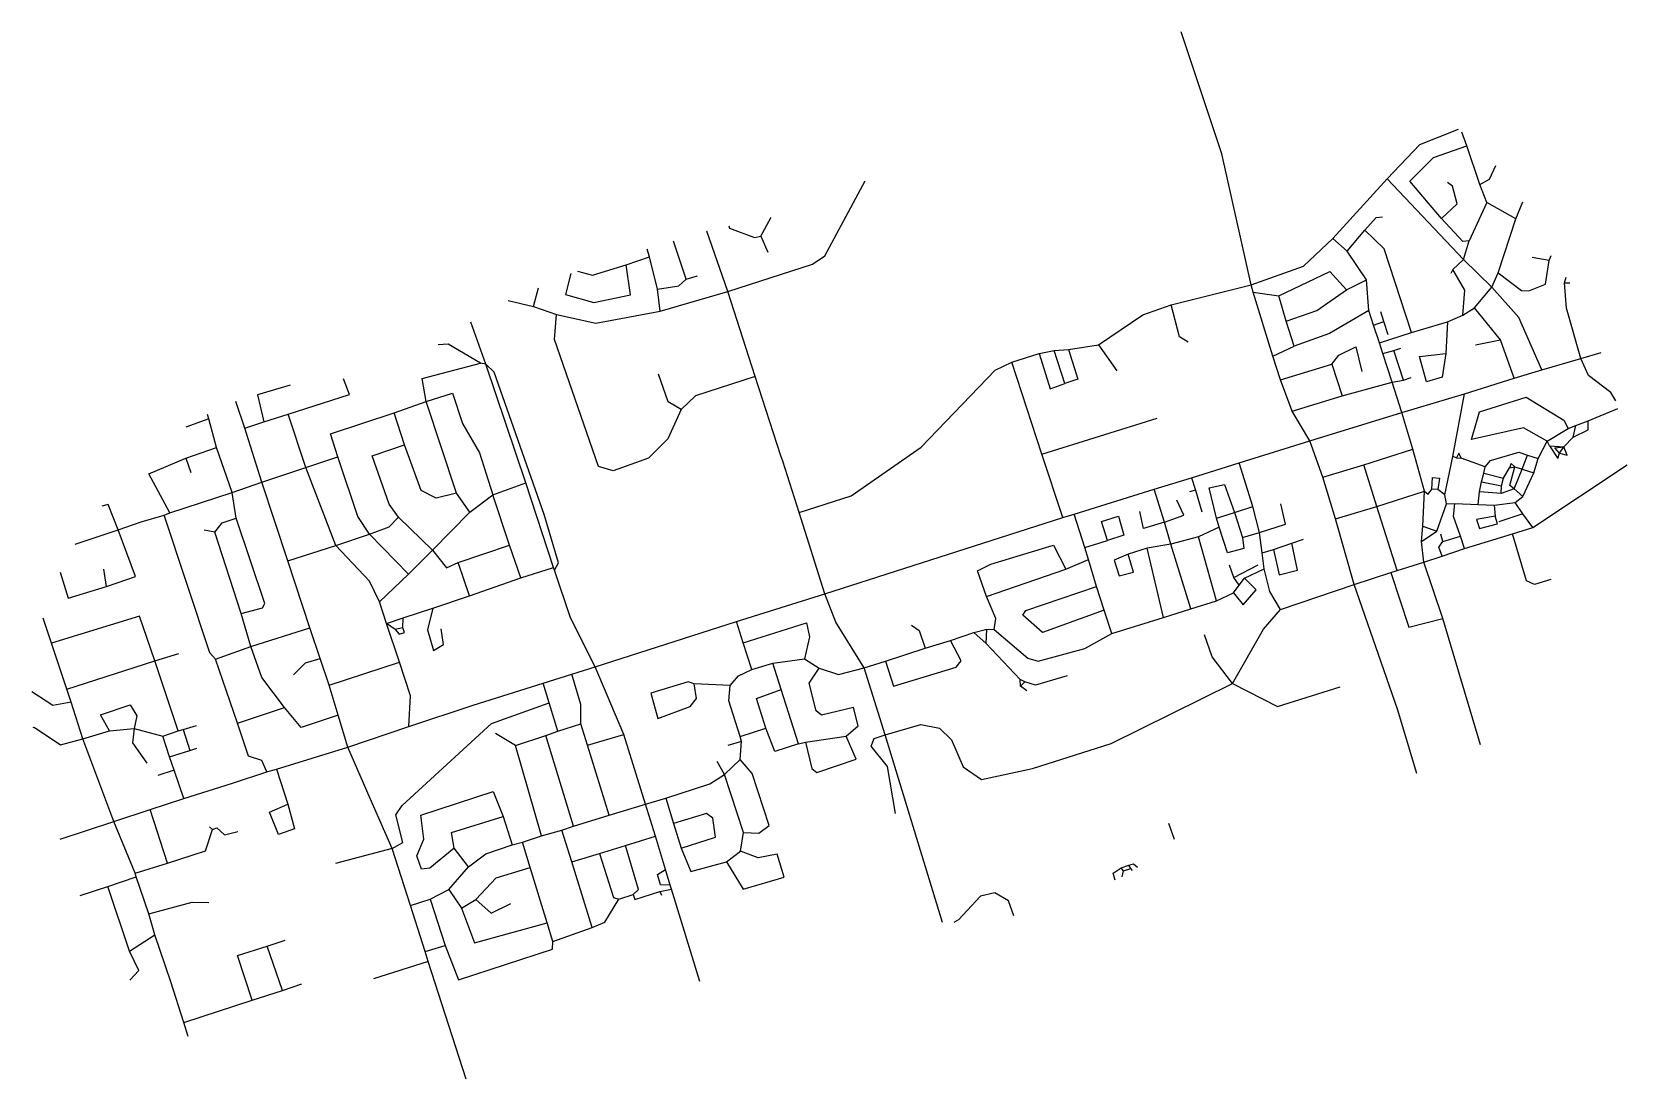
# Model space of a CAD drawing. Header units: metres. Extents: x 637466 to 642745, y 4848374 to 4851840.
import ezdxf

# ---------------------------------------------------------------- set-up
doc = ezdxf.new("R2010")
doc.units = ezdxf.units.M

msp = doc.modelspace()

# ---------------------------------------------------------------- linework, layer by layer
at = {"layer": 'ROADS'}
for points in [[(641403.6, 4851435.9), (641268.6, 4851839.8)], [(641950.9, 4851353.9), (642058.9, 4851466.9), (642187.1, 4851517.5)], [(642213.9, 4851463.1), (642197.7, 4851508)], [(642130.3, 4851222), (642026, 4851345.9), (642104.3, 4851423.8), (642213.9, 4851463.1)], [(642257.3, 4851334.7), (642213.9, 4851463.1)], [(641500.1, 4851002.8), (641403.6, 4851435.9)], [(642257.3, 4851334.7), (642288.9, 4851352.9), (642310.3, 4851397.4)], [(639768.7, 4850980.8), (640049.4, 4851071.5), (640090.1, 4851099.2), (640223, 4851346.7)], [(641770.8, 4851155.7), (641950.9, 4851353.9)], [(642203.7, 4851087.1), (641950.9, 4851353.9)], [(642130.3, 4851222), (642182.1, 4851270.8), (642166.8, 4851329.4), (642150, 4851341.7)], [(642280.9, 4851275.6), (642257.3, 4851334.7)], [(642280.9, 4851275.6), (642222.6, 4851148.8)], [(642376.2, 4851221.4), (642280.9, 4851275.6)], [(642376.2, 4851221.4), (642399.6, 4851277.2)], [(639771.5, 4851197.8), (639774.1, 4851190.5), (639857.1, 4851159), (639877.9, 4851164.4)], [(639877.9, 4851164.4), (639911.1, 4851225)], [(639911.1, 4851225), (639910.9, 4851225.1)], [(639911.1, 4851225), (639911.4, 4851225.4)], [(641818.1, 4851113.7), (641876.7, 4851183.8)], [(641876.7, 4851183.8), (641914.1, 4851225.4), (641935, 4851227.7)], [(642031.6, 4850844.9), (641941, 4851122.4), (641876.7, 4851183.8)], [(642222.6, 4851148.8), (642201.3, 4851146.2), (642130.3, 4851222)], [(642318.5, 4851042), (642376.2, 4851221.4)], [(639631, 4851021.7), (639588.6, 4851146.9)], [(639768.7, 4850980.8), (639699.7, 4851180.4)], [(639877.9, 4851164.4), (639901.3, 4851110.8)], [(641500.1, 4851002.8), (641673.8, 4851064.1), (641770.8, 4851155.7)], [(641818.1, 4851113.7), (641770.8, 4851155.7)], [(642203.7, 4851087.1), (642222.6, 4851148.8)], [(639432.2, 4851069.3), (639509.5, 4851095.7)], [(639509.5, 4851095.7), (639501.7, 4851120.7)], [(639536.4, 4850988.1), (639509.5, 4851095.7)], [(641882.2, 4851019.2), (641818.1, 4851113.7)], [(642167.5, 4851053.4), (642203.7, 4851087.1)], [(642297.5, 4850995.4), (642203.7, 4851087.1)], [(642318.5, 4851042), (642395.7, 4850984.4), (642419, 4850982.5), (642474.6, 4851004.7), (642486.4, 4851082.9)], [(642486.4, 4851082.9), (642430.6, 4851093.3)], [(642486.4, 4851082.9), (642493.4, 4851099.8)], [(639248.8, 4851040), (639231.6, 4850970.6), (639325.7, 4850944.3), (639447, 4850969.5), (639432.2, 4851069.3)], [(639271.2, 4851048.1), (639321, 4851035.2), (639432.2, 4851069.3)], [(639631, 4851021.7), (639667.9, 4851032.9)], [(641592.6, 4850965.9), (641761.3, 4851046.9), (641816.3, 4850986.5)], [(642167.5, 4851053.4), (642161.1, 4851039.9)], [(642201.6, 4850902.4), (642207.5, 4850985.3), (642167.5, 4851053.4)], [(642297.5, 4850995.4), (642318.5, 4851042)], [(642538, 4851009.7), (642543.1, 4851028.5)], [(639125.1, 4850930.7), (639142.1, 4850992.8)], [(639536.4, 4850988.1), (639606.6, 4850999.4), (639631, 4851021.7)], [(639544.8, 4850915.4), (639536.4, 4850988.1)], [(639544.8, 4850915.4), (639768.7, 4850980.8)], [(639859.7, 4850699.1), (639768.7, 4850980.8)], [(641235.9, 4850936.3), (641500.1, 4851002.8)], [(641507.1, 4850978.9), (641500.1, 4851002.8)], [(641572.6, 4850767.3), (641507.1, 4850978.9)], [(641507.1, 4850978.9), (641592.6, 4850965.9)], [(641616.1, 4850883), (641717.8, 4850918), (641816.3, 4850986.5)], [(641816.3, 4850986.5), (641882.2, 4851019.2)], [(641890, 4850917.8), (641882.2, 4851019.2)], [(642239.2, 4850926.7), (642297.5, 4850995.4)], [(642462.3, 4850721.3), (642387, 4850894.8), (642297.5, 4850995.4)], [(642591.8, 4850758.6), (642544.3, 4850925.4), (642538, 4851009.7)], [(642538, 4851009.7), (642555, 4851008.9)], [(639042.1, 4850950.5), (639125.1, 4850930.7)], [(639125.1, 4850930.7), (639201.6, 4850905)], [(640995.9, 4850804.8), (641141.8, 4850903.2), (641235.9, 4850936.3)], [(641292.2, 4850813.3), (641263.7, 4850831), (641235.9, 4850936.3)], [(641616.1, 4850883), (641592.6, 4850965.9)], [(641890, 4850917.8), (641759.9, 4850842), (641642.9, 4850800)], [(641905.6, 4850869.8), (641890, 4850917.8)], [(642201.6, 4850902.4), (642239.2, 4850926.7)], [(642325.5, 4850820.5), (642239.2, 4850926.7)], [(638967.4, 4850740.1), (638918.4, 4850879.6)], [(639614.6, 4850590.5), (639569.9, 4850493.7), (639505.7, 4850429.5), (639388.8, 4850387.4), (639340.2, 4850401.5), (639195.4, 4850821.9), (639201.6, 4850905)], [(639201.6, 4850905), (639331.7, 4850876.4), (639544.8, 4850915.4)], [(641642.9, 4850800), (641616.1, 4850883)], [(641905.6, 4850869.8), (641939.9, 4850881.3)], [(641925.6, 4850811.1), (641905.6, 4850869.8)], [(641939.9, 4850881.3), (641929.5, 4850913.1)], [(641954.3, 4850837.2), (641939.9, 4850881.3)], [(642031.6, 4850844.9), (642150.4, 4850880.2)], [(642150.4, 4850880.2), (642145.1, 4850775.6)], [(642150.4, 4850880.2), (642201.6, 4850902.4)], [(641925.6, 4850811.1), (642031.6, 4850844.9)], [(641936.4, 4850775.3), (641925.6, 4850811.1)], [(642243.3, 4850804.7), (642325.5, 4850820.5)], [(642370.9, 4850694.3), (642325.5, 4850820.5)], [(638949.9, 4850743.1), (638843, 4850806.6), (638810, 4850804.4)], [(640708.9, 4850746.4), (640799.4, 4850775.6)], [(640799.4, 4850775.6), (640848.9, 4850785.5)], [(640799.4, 4850775.6), (640835.1, 4850659.2), (640884, 4850676.1)], [(640848.9, 4850785.5), (640896.1, 4850788.5)], [(640884, 4850676.1), (640848.9, 4850785.5)], [(640896.1, 4850788.5), (640927.1, 4850690.5), (640884, 4850676.1)], [(640896.1, 4850788.5), (640995.9, 4850804.8)], [(640995.9, 4850804.8), (641056.4, 4850718.4)], [(641572.6, 4850767.3), (641642.9, 4850800)], [(641597.8, 4850688.7), (641572.6, 4850767.3)], [(641768, 4850740.2), (641791, 4850770.6), (641846.8, 4850798.1), (641866.7, 4850716.3)], [(641936.4, 4850775.3), (641972.4, 4850785.7)], [(641966.9, 4850681.2), (641936.4, 4850775.3)], [(641972.4, 4850785.7), (641996.1, 4850793.7)], [(642004.3, 4850687.9), (641972.4, 4850785.7)], [(642145.1, 4850775.6), (642133.2, 4850697.4), (642080.5, 4850681.7), (642057.3, 4850765.4), (642145.1, 4850775.6)], [(642462.3, 4850721.3), (642591.8, 4850758.6)], [(642591.8, 4850758.6), (642658.6, 4850778.5)], [(642707.7, 4850618.5), (642690.7, 4850646.8), (642617.2, 4850702.6), (642591.8, 4850758.6)], [(638770.6, 4850616.2), (638756.7, 4850693), (638949.9, 4850743.1)], [(638967.4, 4850740.1), (638949.9, 4850743.1)], [(639195.4, 4850058.3), (639207.8, 4850082.8), (639160.9, 4850242.7), (638995.6, 4850713.6), (638967.4, 4850740.1)], [(639099.9, 4850347.1), (638967.4, 4850740.1)], [(639614.6, 4850590.5), (639571.7, 4850615.7), (639538.9, 4850707.2)], [(640005.2, 4850249.6), (640177.2, 4850304.7), (640408.9, 4850465.9), (640653.8, 4850720.4), (640708.9, 4850746.4)], [(640808.3, 4850443), (640708.9, 4850746.4)], [(641597.8, 4850688.7), (641768, 4850740.2)], [(641768, 4850740.2), (641801.9, 4850635.7)], [(642370.9, 4850694.3), (642462.3, 4850721.3)], [(638319.9, 4850671.3), (638212.1, 4850639.1), (638233.3, 4850549.4)], [(638313.8, 4850574.9), (638516.5, 4850639.6), (638496.8, 4850692.1)], [(639859.7, 4850699.1), (639661.2, 4850635.5), (639614.6, 4850590.5)], [(639944.4, 4850437.1), (639859.7, 4850699.1)], [(641636, 4850584.9), (641597.8, 4850688.7)], [(641801.9, 4850635.7), (641966.9, 4850681.2)], [(641966.9, 4850681.2), (642004.3, 4850687.9)], [(641999.8, 4850580.6), (641966.9, 4850681.2)], [(642004.3, 4850687.9), (642030.5, 4850696.3)], [(642206.8, 4850642.6), (642370.9, 4850694.3)], [(638170.5, 4850528.3), (638140.4, 4850616.3)], [(638665, 4850579.3), (638770.6, 4850616.2)], [(638770.6, 4850616.2), (638857, 4850643.8), (638890.5, 4850543.4), (638946.6, 4850446.4), (638990.9, 4850308.2)], [(638870.3, 4850313), (638770.6, 4850616.2)], [(641636, 4850584.9), (641801.9, 4850635.7)], [(641999.8, 4850580.6), (642206.8, 4850642.6)], [(642168, 4850435.2), (642206.8, 4850642.6)], [(642480.7, 4850485), (642401.4, 4850530.1), (642229.7, 4850491), (642255.8, 4850582.5), (642410.9, 4850631.3), (642535.6, 4850554.9), (642549.4, 4850527.5)], [(638051.1, 4850559.1), (637975.5, 4850532.3)], [(638051.1, 4850559.1), (638046.3, 4850573.3)], [(638076.7, 4850464.6), (638051.1, 4850559.1)], [(638170.5, 4850528.3), (638233.3, 4850549.4)], [(638233.3, 4850549.4), (638313.8, 4850574.9)], [(638371.9, 4850397.9), (638313.8, 4850574.9)], [(638477.7, 4850433.9), (638453.4, 4850509.4), (638665, 4850579.3)], [(638698.8, 4850473.9), (638665, 4850579.3)], [(640808.3, 4850443), (641189.7, 4850561.5)], [(641695.3, 4850486.3), (641636, 4850584.9)], [(641695.3, 4850486.3), (641999.8, 4850580.6)], [(642035.8, 4850459), (641999.8, 4850580.6)], [(642565.8, 4850498.7), (642616.4, 4850523.2), (642615.6, 4850553.1)], [(642574.6, 4850536.9), (642615.6, 4850553.1)], [(642615.6, 4850553.1), (642714.4, 4850593.1)], [(638226.8, 4850350.3), (638170.5, 4850528.3)], [(642480.7, 4850485), (642549.4, 4850527.5)], [(642535.8, 4850467.2), (642565.8, 4850498.7)], [(642549.4, 4850527.5), (642574.6, 4850536.9)], [(642565.8, 4850498.7), (642574.6, 4850536.9)], [(637974.9, 4850428.7), (638076.7, 4850464.6)], [(638128.1, 4850315.5), (638076.7, 4850464.6)], [(638678.4, 4850233.5), (638648.4, 4850276.9), (638591.7, 4850436.9), (638698.8, 4850473.9)], [(638870.3, 4850313), (638803.7, 4850296.8), (638754, 4850321.9), (638698.8, 4850473.9)], [(640877.9, 4850232.4), (640808.3, 4850443)], [(641460.7, 4850413.6), (641695.3, 4850486.3)], [(641737.6, 4850366), (641695.3, 4850486.3)], [(641873.6, 4850407.6), (642035.8, 4850459)], [(642074.7, 4850320.1), (642035.8, 4850459)], [(642195.4, 4850429.2), (642188.1, 4850445.4), (642180.6, 4850430.8)], [(642274.7, 4850400.7), (642292.4, 4850421.6), (642386.9, 4850448.9), (642415.3, 4850439.7)], [(642450.2, 4850428), (642480.7, 4850485)], [(642487.4, 4850470.4), (642480.7, 4850485)], [(642487.4, 4850470.4), (642515.7, 4850428), (642521.1, 4850445.3)], [(642487.4, 4850470.4), (642535.8, 4850467.2)], [(642521.1, 4850445.3), (642506.1, 4850463.3), (642535.8, 4850467.2)], [(642521.1, 4850445.3), (642546.4, 4850439.6), (642535.8, 4850467.2)], [(642521.1, 4850445.3), (642535.8, 4850467.2)], [(637921.8, 4850248.8), (637852.7, 4850377.5), (637974.9, 4850428.7)], [(637974.9, 4850428.7), (637991.4, 4850382)], [(638226.8, 4850350.3), (638371.9, 4850397.9)], [(638371.9, 4850397.9), (638477.7, 4850433.9)], [(638471.9, 4850140.7), (638371.9, 4850397.9)], [(638582.5, 4850177.7), (638544, 4850236.1), (638477.7, 4850433.9)], [(639950.3, 4850418.9), (639944.4, 4850437.1)], [(640005.2, 4850249.6), (639950.3, 4850418.9)], [(641302.7, 4850364.2), (641460.7, 4850413.6)], [(641506.1, 4850269.2), (641460.7, 4850413.6)], [(641737.6, 4850366), (641873.6, 4850407.6)], [(641916.8, 4850269.6), (641873.6, 4850407.6)], [(642141.1, 4850307.7), (642168, 4850435.2)], [(642180.6, 4850430.8), (642168, 4850435.2)], [(642180.6, 4850430.8), (642195.4, 4850429.2)], [(642274.7, 4850400.7), (642195.4, 4850429.2)], [(642270.6, 4850379.9), (642274.7, 4850400.7)], [(642336, 4850363.1), (642355.7, 4850397.5)], [(642373.4, 4850400.1), (642361.2, 4850411.6), (642355.7, 4850397.5)], [(642355.7, 4850397.5), (642373.4, 4850400.1)], [(642371.2, 4850328.1), (642356.5, 4850339.1), (642373.4, 4850400.1)], [(642371.2, 4850328.1), (642398, 4850392.5)], [(642373.4, 4850400.1), (642398, 4850392.5)], [(642398, 4850392.5), (642415.3, 4850439.7)], [(642398, 4850392.5), (642436.1, 4850380.5)], [(642415.3, 4850439.7), (642450.2, 4850428)], [(642432.6, 4850200.1), (642744.7, 4850407.4)], [(642436.1, 4850380.5), (642450.2, 4850428)], [(638128.1, 4850315.5), (638226.8, 4850350.3)], [(638312.7, 4850089.8), (638226.8, 4850350.3)], [(638990.9, 4850308.2), (639099.9, 4850347.1)], [(639192.2, 4850067.8), (639099.9, 4850347.1)], [(641179.1, 4850326.9), (641302.7, 4850364.2)], [(641302.7, 4850364.2), (641315.9, 4850323.5)], [(641385.8, 4850230.4), (641361.5, 4850331.4), (641411.9, 4850342.6), (641445.5, 4850249.1)], [(641779.3, 4850228), (641737.6, 4850366)], [(642098.6, 4850326.6), (642100.3, 4850365.1), (642123.9, 4850363.5), (642118.4, 4850325.6)], [(642256.5, 4850317.4), (642262.9, 4850350.4)], [(642262.9, 4850350.4), (642270.6, 4850379.9)], [(642262.9, 4850350.4), (642328.6, 4850337.7)], [(642270.6, 4850379.9), (642336, 4850363.1)], [(642327.5, 4850312.8), (642328.6, 4850337.7)], [(642328.6, 4850337.7), (642336, 4850363.1)], [(642399.6, 4850302.1), (642436.1, 4850380.5)], [(637921.8, 4850248.8), (638128.1, 4850315.5)], [(638141.9, 4850230.8), (638128.1, 4850315.5)], [(638915.3, 4850250.8), (638870.3, 4850313)], [(638915.3, 4850250.8), (638990.9, 4850308.2)], [(639046.2, 4850141.2), (638990.9, 4850308.2)], [(640915.2, 4850244.2), (641179.1, 4850326.9)], [(641213.3, 4850217.9), (641179.1, 4850326.9)], [(641213.3, 4850217.9), (641277.7, 4850240.7), (641254.1, 4850289.7)], [(641315.9, 4850323.5), (641296.3, 4850317.6)], [(641315.9, 4850323.5), (641337.4, 4850251.8)], [(641916.8, 4850269.6), (642074.7, 4850320.1)], [(642069.2, 4850204.6), (642074.7, 4850320.1)], [(642074.7, 4850320.1), (642086.8, 4850310), (642098.6, 4850326.6)], [(642118.4, 4850325.6), (642098.6, 4850326.6)], [(642141.1, 4850307.7), (642118.4, 4850325.6)], [(642147.6, 4850278.6), (642141.1, 4850307.7)], [(642251.4, 4850275.9), (642256.5, 4850317.4)], [(642327.5, 4850312.8), (642256.5, 4850317.4)], [(642371.2, 4850328.1), (642327.5, 4850312.8)], [(642399.6, 4850302.1), (642371.2, 4850328.1)], [(642374.6, 4850282.9), (642399.6, 4850302.1)], [(637751.6, 4850191.7), (637717.7, 4850276.1), (637697.4, 4850270.4)], [(637827.5, 4850218.7), (637903.4, 4850240.4)], [(637903.4, 4850240.4), (637921.8, 4850248.8)], [(638072.7, 4849764.5), (638054, 4849785.1), (637903.4, 4850240.4)], [(638071.4, 4850184.5), (638095.8, 4850214.9), (638141.9, 4850230.8)], [(638157.8, 4849915), (638229.1, 4849934.3), (638236.4, 4849948.4), (638141.9, 4850230.8)], [(638582.5, 4850177.7), (638647.6, 4850201.9), (638678.4, 4850233.5)], [(638791.7, 4850124.5), (638678.4, 4850233.5)], [(638791.7, 4850124.5), (638915.3, 4850250.8)], [(640089.3, 4849980.1), (640005.2, 4850249.6)], [(640089.3, 4849980.1), (640877.9, 4850232.4)], [(640877.9, 4850232.4), (640915.2, 4850244.2)], [(640950.6, 4850133.6), (640915.2, 4850244.2)], [(641025, 4850157.2), (641005.6, 4850219.3), (641061.2, 4850237.4), (641078.9, 4850174.2), (641025, 4850157.2)], [(641213.3, 4850217.9), (641144.3, 4850196.1), (641131.8, 4850253.1)], [(641385.8, 4850230.4), (641445.5, 4850249.1)], [(641394.8, 4850200.8), (641385.8, 4850230.4)], [(641445.5, 4850249.1), (641506.1, 4850269.2)], [(641445.5, 4850249.1), (641472.3, 4850166.6)], [(641528.2, 4850183.4), (641506.1, 4850269.2)], [(641528.2, 4850183.4), (641613.9, 4850210.6), (641599, 4850277.7)], [(641779.3, 4850228), (641916.8, 4850269.6)], [(641984.3, 4850057.3), (641916.8, 4850269.6)], [(642115.5, 4850187.5), (642147.6, 4850278.6)], [(642147.6, 4850278.6), (642174.2, 4850278.9)], [(642193.7, 4850171.3), (642170.4, 4850236.4), (642174.2, 4850278.9)], [(642174.2, 4850278.9), (642251.4, 4850275.9)], [(642308.6, 4850237.5), (642246.8, 4850226.2), (642256.1, 4850196), (642315.6, 4850211.8), (642308.6, 4850237.5)], [(642251.4, 4850275.9), (642305, 4850274.1)], [(642305, 4850274.1), (642374.6, 4850282.9)], [(642305, 4850274.1), (642308.6, 4850237.5)], [(642400.2, 4850245.3), (642319.8, 4850218.2)], [(642400.2, 4850245.3), (642374.6, 4850282.9)], [(642432.6, 4850200.1), (642400.2, 4850245.3)], [(637608.3, 4850144.9), (637751.6, 4850191.7)], [(637712.2, 4850004.9), (637808.5, 4850037.7), (637751.6, 4850191.7)], [(637751.6, 4850191.7), (637827.5, 4850218.7)], [(638071.4, 4850184.5), (638035.3, 4850190.8)], [(638157.8, 4849915), (638071.4, 4850184.5)], [(638471.9, 4850140.7), (638582.5, 4850177.7)], [(638711.4, 4850045.1), (638582.5, 4850177.7)], [(641234.8, 4850144.6), (641213.3, 4850217.9)], [(641394.8, 4850200.8), (641326.1, 4850169.4)], [(641472.3, 4850166.6), (641476.2, 4850130.8), (641422.6, 4850115.5), (641394.8, 4850200.8)], [(641472.3, 4850166.6), (641528.2, 4850183.4)], [(641536.8, 4850115.9), (641528.2, 4850183.4)], [(641841.4, 4850011.1), (641779.3, 4850228)], [(642064.6, 4850153.6), (642069.2, 4850204.6)], [(642064.6, 4850153.6), (642115.5, 4850187.5)], [(642069.2, 4850204.6), (642115.5, 4850187.5)], [(642134.8, 4850153.7), (642128.6, 4850177.6)], [(642206.7, 4850130.2), (642365.8, 4850179.3)], [(642365.8, 4850179.3), (642432.6, 4850200.1)], [(642492.2, 4850027.7), (642438.6, 4850011.7), (642412.1, 4850023.2), (642365.8, 4850179.3)], [(638312.7, 4850089.8), (638471.9, 4850140.7)], [(638616, 4849954.3), (638583.3, 4850021.7), (638471.9, 4850140.7)], [(638876.7, 4850083.9), (639046.2, 4850141.2)], [(639083.9, 4850032.8), (639046.2, 4850141.2)], [(640624.3, 4849971.9), (640594.9, 4850056.3), (640639.4, 4850078.4), (640846.4, 4850141.6), (640887.1, 4850062.1)], [(640950.6, 4850133.6), (641025, 4850157.2)], [(640962.1, 4850094.4), (640950.6, 4850133.6)], [(641156.1, 4850131), (641093.2, 4850111)], [(641234.8, 4850144.6), (641156.1, 4850131)], [(641210.2, 4849901.9), (641156.1, 4850131)], [(641326.1, 4850169.4), (641234.8, 4850144.6)], [(641300.6, 4849931.1), (641234.8, 4850144.6)], [(641385.9, 4849957.3), (641326.1, 4850169.4)], [(641536.8, 4850115.9), (641574.2, 4850127)], [(641574.2, 4850127), (641593.4, 4850043.4), (641653.5, 4850058.5), (641635.7, 4850147.8)], [(641574.2, 4850127), (641635.7, 4850147.8)], [(641635.7, 4850147.8), (641674.1, 4850160.9)], [(642072.1, 4850085.6), (642064.6, 4850153.6)], [(642132.5, 4850105.1), (642122.1, 4850135), (642134.8, 4850153.7)], [(642132.5, 4850105.1), (642206.7, 4850130.2)], [(642134.8, 4850153.7), (642193.7, 4850171.3)], [(642206.7, 4850130.2), (642193.7, 4850171.3)], [(638385.2, 4849868.1), (638312.7, 4850089.8)], [(638711.4, 4850045.1), (638791.7, 4850124.5)], [(638791.7, 4850124.5), (638837.2, 4850066.4), (638876.7, 4850083.9)], [(638913.4, 4849974.2), (638876.7, 4850083.9)], [(640887.1, 4850062.1), (640962.1, 4850094.4)], [(640989.2, 4850004.7), (640962.1, 4850094.4)], [(641093.2, 4850111), (641047, 4850091.4), (641064.1, 4850040), (641111.2, 4850051.8), (641093.2, 4850111)], [(641443.7, 4850033.9), (641429, 4850075.5)], [(641443.7, 4850033.9), (641524, 4850076.7)], [(641543.3, 4850063), (641536.8, 4850115.9)], [(641984.3, 4850057.3), (642072.1, 4850085.6)], [(642072.1, 4850085.6), (642132.5, 4850105.1)], [(642134.5, 4849898.6), (642072.1, 4850085.6)], [(637558.9, 4850052), (637585.5, 4849965.6), (637712.2, 4850004.9)], [(637712.2, 4850004.9), (637703.5, 4850061.8)], [(638616, 4849954.3), (638711.4, 4850045.1)], [(638913.4, 4849974.2), (639083.9, 4850032.8)], [(639083.9, 4850032.8), (639192.2, 4850067.8)], [(639195.4, 4850058.3), (639192.2, 4850067.8)], [(639248.1, 4849901.2), (639195.4, 4850058.3)], [(640624.3, 4849971.9), (640887.1, 4850062.1)], [(641442, 4849983.1), (641474.7, 4849943.5), (641517.6, 4849993.1), (641478.1, 4850031.7)], [(641460.9, 4850008.9), (641443.7, 4850033.9)], [(641460.9, 4850008.9), (641478.1, 4850031.7)], [(641478.1, 4850031.7), (641543.3, 4850063)], [(641597.9, 4849928.6), (641562.3, 4849988), (641543.3, 4850063)], [(641841.4, 4850011.1), (641962.5, 4850050.4)], [(641962.5, 4850050.4), (641984.3, 4850057.3)], [(641962.5, 4850050.4), (642022.1, 4849869.6), (642134.5, 4849898.6)], [(638792.7, 4849933.3), (638913.4, 4849974.2)], [(639797.9, 4849889.1), (640089.3, 4849980.1)], [(640219.8, 4849735.3), (640126.4, 4849887), (640089.3, 4849980.1)], [(640650.4, 4849862.3), (640656.1, 4849899), (640624.3, 4849971.9)], [(641014, 4849925.9), (640810, 4849852.4), (640744.5, 4849909.8), (640755.1, 4849925.1), (640989.2, 4850004.7)], [(641014, 4849925.9), (640989.2, 4850004.7)], [(641385.9, 4849957.3), (641442, 4849983.1)], [(641442, 4849983.1), (641460.9, 4850008.9)], [(641597.9, 4849928.6), (641841.4, 4850011.1)], [(642048.8, 4849385.7), (641985.4, 4849598.6), (641841.4, 4850011.1)], [(638190.6, 4849805.6), (638157.8, 4849915)], [(638639, 4849881.7), (638616, 4849954.3)], [(638694.8, 4849900.5), (638792.7, 4849933.3)], [(638792.7, 4849933.3), (638774.9, 4849861.4), (638795.2, 4849792.8), (638827.9, 4849812.3), (638819.7, 4849864.2)], [(641039.8, 4849848.6), (641014, 4849925.9)], [(641210.2, 4849901.9), (641300.6, 4849931.1)], [(641300.6, 4849931.1), (641385.9, 4849957.3)], [(641438.5, 4849684), (641541, 4849863.4), (641597.9, 4849928.6)], [(637530.4, 4849816.6), (637503.1, 4849900.2)], [(637872.9, 4849758.2), (637821.6, 4849905.9), (637530.4, 4849816.6)], [(638190.6, 4849805.6), (638385.2, 4849868.1)], [(638419.6, 4849766.7), (638385.2, 4849868.1)], [(638639, 4849881.7), (638694.8, 4849900.5)], [(638682.2, 4849754.5), (638639, 4849881.7)], [(638667.8, 4849862.4), (638639, 4849881.7)], [(638667.8, 4849862.4), (638681.1, 4849847.2), (638698.7, 4849852.6), (638693.4, 4849868)], [(638693.4, 4849868), (638667.8, 4849862.4)], [(638693.4, 4849868), (638694.8, 4849900.5)], [(639330.1, 4849738.5), (639248.1, 4849901.2)], [(639330.1, 4849738.5), (639797.9, 4849889.1)], [(639819.6, 4849817.6), (639797.9, 4849889.1)], [(639819.6, 4849817.6), (640029.5, 4849884.8), (640039.1, 4849838.1), (640022, 4849765.5)], [(640377, 4849876.1), (640401.7, 4849858.4), (640421.8, 4849800.3)], [(640583.2, 4849852.1), (640625.6, 4849862.8)], [(640624, 4849815.4), (640625.6, 4849862.8)], [(640625.6, 4849862.8), (640650.4, 4849862.3)], [(640650.4, 4849862.3), (640761.4, 4849767.4), (640795.4, 4849757.3), (640950.1, 4849799.5), (641039.8, 4849848.6)], [(641039.8, 4849848.6), (641210.2, 4849901.9)], [(642259.1, 4849480.6), (642134.5, 4849898.6)], [(637581, 4849664.5), (637530.4, 4849816.6)], [(639848.4, 4849729.4), (639819.6, 4849817.6)], [(640290.9, 4849757.5), (640317, 4849675.1), (640524.7, 4849737.5), (640541.1, 4849758.8), (640506.1, 4849826.2)], [(640421.8, 4849800.3), (640506.1, 4849826.2)], [(640506.1, 4849826.2), (640583.2, 4849852.1)], [(640624, 4849815.4), (640583.2, 4849852.1)], [(640736.4, 4849696.6), (640624, 4849815.4)], [(641438.5, 4849684), (641371.8, 4849771.6), (641346, 4849844.6)], [(637581, 4849664.5), (637872.9, 4849758.2)], [(637872.9, 4849758.2), (637952.3, 4849782.3)], [(637950, 4849526.6), (637872.9, 4849758.2)], [(638072.7, 4849764.5), (638190.6, 4849805.6)], [(638145.8, 4849552.8), (638072.7, 4849764.5)], [(638302.1, 4849604.6), (638226.2, 4849703.2), (638190.6, 4849805.6)], [(638331.6, 4849712.6), (638371.6, 4849751.4), (638419.6, 4849766.7)], [(638449.3, 4849678.3), (638419.6, 4849766.7)], [(639917.2, 4849750.3), (640022, 4849765.5)], [(640022, 4849765.5), (640071.5, 4849734.2)], [(640219.8, 4849735.3), (640290.9, 4849757.5)], [(640290.9, 4849757.5), (640421.8, 4849800.3)], [(638449.3, 4849678.3), (638682.2, 4849754.5)], [(638713, 4849541.1), (638718.3, 4849642.2), (638682.2, 4849754.5)], [(639157.2, 4849684.1), (639252.9, 4849714.9)], [(639252.9, 4849714.9), (639330.1, 4849738.5)], [(639282, 4849550.6), (639282.3, 4849613.9), (639252.9, 4849714.9)], [(639424.2, 4849515.3), (639330.1, 4849738.5)], [(639776.9, 4849676.8), (639804.1, 4849709.3), (639848.4, 4849729.4)], [(639848.4, 4849729.4), (639917.2, 4849750.3)], [(639945.3, 4849663.5), (639917.2, 4849750.3)], [(640159.9, 4849509.4), (640200.4, 4849543.3), (640184.7, 4849603.9), (640078.5, 4849578.4), (640061.6, 4849593.4), (640038.4, 4849684.7), (640071.5, 4849734.2)], [(640071.5, 4849734.2), (640135, 4849712.9), (640219.8, 4849735.3)], [(640289.4, 4849513.3), (640219.8, 4849735.3)], [(640891.5, 4849709.4), (640786.7, 4849678.4), (640751.7, 4849689.4)], [(637595.4, 4849622), (637534.9, 4849611.1), (637465.6, 4849655.8)], [(637595.4, 4849622), (637581, 4849664.5)], [(638478.8, 4849578.8), (638449.3, 4849678.3)], [(638925.7, 4849612), (639157.2, 4849684.1)], [(639177.4, 4849619.8), (639157.2, 4849684.1)], [(639657.5, 4849682.7), (639637.3, 4849688.8), (639513.6, 4849652.1), (639536.7, 4849568.2), (639643.8, 4849607.2), (639665.3, 4849634.4), (639657.5, 4849682.7)], [(639776.9, 4849676.8), (639657.5, 4849682.7)], [(639809.4, 4849508.1), (639771.6, 4849626.7), (639776.9, 4849676.8)], [(639894, 4849535.8), (639863.2, 4849634.4), (639945.3, 4849663.5)], [(640002.4, 4849484.3), (639945.3, 4849663.5)], [(640289.4, 4849513.3), (640407.2, 4849548.4), (640469.2, 4849536), (640508.9, 4849497.1), (640548, 4849407.8), (640608.6, 4849365.8), (640777.4, 4849401.8), (641037.6, 4849485.1), (641438.5, 4849684)], [(640737.7, 4849674.9), (640736.4, 4849696.6)], [(640751.7, 4849689.4), (640736.4, 4849696.6)], [(640737.7, 4849674.9), (640751.7, 4849689.4)], [(640757.9, 4849659.7), (640737.7, 4849674.9)], [(641438.5, 4849684), (641587.8, 4849607), (641795.1, 4849672.8)], [(637634.2, 4849500.2), (637595.4, 4849622)], [(637722.5, 4849527), (637692.1, 4849580.4), (637790.9, 4849612.6), (637812.8, 4849576.7), (637804.3, 4849535.1)], [(638145.8, 4849552.8), (638302.1, 4849604.6)], [(638478.8, 4849578.8), (638356.5, 4849537.6), (638302.1, 4849604.6)], [(638658, 4849137), (638692.7, 4849157.5), (638670.3, 4849248.5), (638690.5, 4849279.6), (638986.6, 4849550.9), (639177.4, 4849619.8)], [(638713, 4849541.1), (638925.7, 4849612)], [(639206.4, 4849526), (639177.4, 4849619.8)], [(637966.1, 4849531.1), (638010.3, 4849544.7)], [(638242.6, 4849390.8), (638226.1, 4849429.2), (638182, 4849443), (638145.8, 4849552.8)], [(638511.6, 4849472.4), (638478.8, 4849578.8)], [(639206.4, 4849526), (639282, 4849550.6)], [(639304.4, 4849479.3), (639282, 4849550.6)], [(637469.4, 4849538.3), (637473.2, 4849539.1), (637560.5, 4849480.7), (637634.2, 4849500.2)], [(637634.2, 4849500.2), (637722.5, 4849527)], [(637736.4, 4849227.3), (637634.2, 4849500.2)], [(637722.5, 4849527), (637804.3, 4849535.1)], [(637804.3, 4849535.1), (637798, 4849487), (637846.1, 4849419.4)], [(637804.3, 4849535.1), (637898.9, 4849509.7)], [(637898.9, 4849509.7), (637950, 4849526.6)], [(637921.3, 4849440.4), (637898.9, 4849509.7)], [(637950, 4849526.6), (637966.1, 4849531.1)], [(637966.1, 4849531.1), (637988.2, 4849462.3)], [(638511.6, 4849472.4), (638713, 4849541.1)], [(639065.7, 4849478), (638999.8, 4849518.2)], [(639065.7, 4849478), (639166.8, 4849511.2)], [(639166.8, 4849511.2), (639206.4, 4849526)], [(639257.8, 4849211.2), (639166.8, 4849511.2)], [(639304.4, 4849479.3), (639424.2, 4849515.3)], [(639495.9, 4849283.7), (639424.2, 4849515.3)], [(639813.6, 4849491.8), (639769.2, 4849478.1)], [(639809.4, 4849508.1), (639894, 4849535.8)], [(639813.6, 4849491.8), (639809.4, 4849508.1)], [(639810, 4849432.3), (639813.6, 4849491.8)], [(640002.4, 4849484.3), (639924.3, 4849458.9), (639894, 4849535.8)], [(640025.8, 4849488.9), (640046.9, 4849402.4), (640062.9, 4849389.4), (640193.5, 4849432.6), (640159.9, 4849509.4)], [(640025.8, 4849488.9), (640159.9, 4849509.4)], [(640323.1, 4849253.6), (640297.2, 4849409.1), (640243.2, 4849476), (640252.6, 4849501.8), (640289.4, 4849513.3)], [(640478.9, 4848892.4), (640289.4, 4849513.3)], [(637921.3, 4849440.4), (637988.2, 4849462.3)], [(637936.8, 4849396.8), (637921.3, 4849440.4)], [(637988.2, 4849462.3), (638011.3, 4849469.9)], [(638275.5, 4849400.1), (638511.6, 4849472.4)], [(638585.6, 4849303.2), (638511.6, 4849472.4)], [(639152, 4849179.6), (639065.7, 4849478)], [(639375.6, 4849247.4), (639304.4, 4849479.3)], [(640002.4, 4849484.3), (640025.8, 4849488.9)], [(637936.8, 4849396.8), (637882.9, 4849378.8)], [(637968.8, 4849303.5), (637936.8, 4849396.8)], [(638129.8, 4849354.1), (638242.6, 4849390.8)], [(638242.6, 4849390.8), (638275.5, 4849400.1)], [(638275.5, 4849400.1), (638312.5, 4849283.8)], [(639757.9, 4849382.2), (639733.2, 4849425.6)], [(639757.9, 4849382.2), (639810, 4849432.3)], [(639821.1, 4849190.3), (639870.8, 4849188.8), (639906, 4849213.7), (639849.3, 4849385.2), (639810, 4849432.3)], [(637968.8, 4849303.5), (638129.8, 4849354.1)], [(639563, 4849304.3), (639708.8, 4849351.2), (639757.9, 4849382.2)], [(639821.1, 4849190.3), (639757.9, 4849382.2)], [(637857, 4849266.5), (637968.8, 4849303.5)], [(638312.5, 4849283.8), (638335, 4849202.9), (638281.3, 4849183.9), (638252.3, 4849258.3), (638312.5, 4849283.8)], [(638658, 4849137), (638585.6, 4849303.2)], [(638863.2, 4849138.4), (638782.8, 4849072.5), (638754.7, 4849069.2), (638739.1, 4849113.2), (638762.7, 4849168.1), (638753.3, 4849247.6), (638991.8, 4849326.1), (639025.4, 4849243.1)], [(639375.6, 4849247.4), (639495.9, 4849283.7)], [(639495.9, 4849283.7), (639563, 4849304.3)], [(639529.1, 4849177.8), (639495.9, 4849283.7)], [(639563, 4849304.3), (639589.2, 4849220.1)], [(637558.7, 4849168.1), (637736.4, 4849227.3)], [(637736.4, 4849227.3), (637857, 4849266.5)], [(637807.2, 4849056.2), (637736.4, 4849227.3)], [(637913.9, 4849089.1), (637857, 4849266.5)], [(638863.2, 4849138.4), (638853.7, 4849190.1), (639025.4, 4849243.1)], [(639025.4, 4849243.1), (639054.9, 4849149.3)], [(639257.8, 4849211.2), (639375.6, 4849247.4)], [(639614, 4849139.1), (639728.3, 4849175.2), (639719, 4849237.6), (639698.5, 4849253.6), (639589.2, 4849220.1)], [(637913.9, 4849089.1), (638040.2, 4849129.8), (638063.1, 4849200.2)], [(638063.1, 4849200.2), (638052.9, 4849209)], [(638063.1, 4849200.2), (638077.2, 4849206.2), (638103.5, 4849183.2), (638146.8, 4849194)], [(639088.9, 4849159), (639152, 4849179.6)], [(639152, 4849179.6), (639219.9, 4849197.9)], [(639219.9, 4849197.9), (639257.8, 4849211.2)], [(639252.9, 4849092.9), (639219.9, 4849197.9)], [(639430.1, 4849147.4), (639529.1, 4849177.8)], [(639562.2, 4849067.5), (639529.1, 4849177.8)], [(639589.2, 4849220.1), (639614, 4849139.1)], [(639810.6, 4849129.1), (639821.1, 4849190.3)], [(641247.1, 4849166.9), (641227.9, 4849220.6)], [(638658, 4849137), (638469.8, 4849088.4)], [(638718.2, 4848948.9), (638658, 4849137)], [(638911, 4849076.5), (638863.2, 4849138.4)], [(638911, 4849076.5), (638967.6, 4849119.4), (639054.9, 4849149.3)], [(639054.9, 4849149.3), (639088.9, 4849159)], [(639114.4, 4849074.9), (639088.9, 4849159)], [(639344.4, 4849121), (639430.1, 4849147.4)], [(639455.2, 4848984.9), (639473.3, 4849002.2), (639430.1, 4849147.4)], [(639614, 4849139.1), (639645.9, 4849061.5), (639764.2, 4849093.9)], [(639764.2, 4849093.9), (639819.3, 4849002.8), (639955.4, 4849042.6), (639932.1, 4849119.2), (639869.1, 4849106.1), (639810.6, 4849129.1)], [(639764.2, 4849093.9), (639810.6, 4849129.1)], [(637807.2, 4849056.2), (637913.9, 4849089.1)], [(638845.8, 4849001.5), (638911, 4849076.5)], [(638934.6, 4848969.1), (639002.1, 4849040.3), (639114.4, 4849074.9)], [(639170.7, 4848891), (639114.4, 4849074.9)], [(639252.9, 4849092.9), (639344.4, 4849121)], [(639319.4, 4848875.8), (639252.9, 4849092.9)], [(639344.4, 4849121), (639390.4, 4848975.2), (639408.2, 4848970)], [(641050.9, 4849032.7), (641044.3, 4849055.5), (641070.5, 4849074)], [(641070.5, 4849074), (641095.8, 4849081.9)], [(641077.6, 4849063.7), (641070.5, 4849074)], [(641077.6, 4849063.7), (641102.2, 4849071.7)], [(641095.8, 4849081.9), (641111.6, 4849086.8), (641124.3, 4849075.3)], [(641102.2, 4849071.7), (641095.8, 4849081.9)], [(641107.4, 4849064.9), (641102.2, 4849071.7)], [(637717.4, 4849012.3), (637811.1, 4849043.9)], [(637811.1, 4849043.9), (637807.2, 4849056.2)], [(637852.5, 4848921.7), (637811.1, 4849043.9)], [(639578, 4849016), (639546.1, 4849017.2), (639536.4, 4849051.3), (639562.2, 4849067.5)], [(639578, 4849016), (639562.2, 4849067.5)], [(641073.5, 4849044.1), (641077.6, 4849063.7)], [(637625.9, 4848982.3), (637717.4, 4849012.3)], [(637788.6, 4848797.6), (637717.4, 4849012.3)], [(638718.2, 4848948.9), (638784, 4848969.5)], [(638784, 4848969.5), (638845.8, 4849001.5)], [(638784, 4848969.5), (638833, 4848816.7)], [(638845.8, 4849001.5), (638887, 4848939.6)], [(638887, 4848939.6), (638934.6, 4848969.1)], [(638934.6, 4848969.1), (638985.4, 4848923.8), (639050.8, 4848955.4)], [(639319.4, 4848875.8), (639361.4, 4848893.3), (639408.2, 4848970)], [(639408.2, 4848970), (639455.2, 4848984.9)], [(639455.2, 4848984.9), (639460.7, 4848968.9), (639544, 4848995.3)], [(639544, 4848995.3), (639581.8, 4849003.3)], [(639544, 4848995.3), (639549.2, 4848982.9)], [(639581.8, 4849003.3), (639578, 4849016)], [(639675.9, 4848697), (639581.8, 4849003.3)], [(640715.1, 4848914.6), (640697.2, 4848963.9), (640652.6, 4848990.6), (640604.7, 4848980.2), (640532, 4848901.1), (640517, 4848892.5)], [(637852.5, 4848921.7), (637996, 4848960), (638051.3, 4848958.8)], [(637872.7, 4848851.6), (637852.5, 4848921.7)], [(638766.8, 4848796.2), (638718.2, 4848948.9)], [(638887, 4848939.6), (638930.9, 4848825.5), (639170.7, 4848891)], [(639189.9, 4848829.5), (639170.7, 4848891)], [(639189.9, 4848829.5), (639319.4, 4848875.8)], [(637788.6, 4848797.6), (637872.7, 4848851.6)], [(637924.9, 4848696.1), (637872.7, 4848851.6)], [(638194.8, 4848635.8), (638146.5, 4848783.6), (638244.1, 4848814.2)], [(638244.1, 4848814.2), (638303.7, 4848833.9)], [(638294.7, 4848668), (638244.1, 4848814.2)], [(638766.8, 4848796.2), (638833, 4848816.7)], [(638833, 4848816.7), (638877.9, 4848702.8), (639188.1, 4848804.8), (639189.9, 4848829.5)], [(637790.1, 4848701.9), (637819.5, 4848733.9), (637788.6, 4848797.6)], [(638777.1, 4848763.1), (638595.8, 4848706.4)], [(638777.1, 4848763.1), (638766.8, 4848796.2)], [(638902.9, 4848374.4), (638777.1, 4848763.1)], [(637968, 4848561.7), (637924.9, 4848696.1)], [(638194.8, 4848635.8), (638294.7, 4848668)], [(638294.7, 4848668), (638359.2, 4848689.3)], [(637968, 4848561.7), (638194.8, 4848635.8)], [(637983.1, 4848514.9), (637968, 4848561.7)]]:
    msp.add_lwpolyline(points, dxfattribs=at)

doc.saveas('drawing.dxf')
